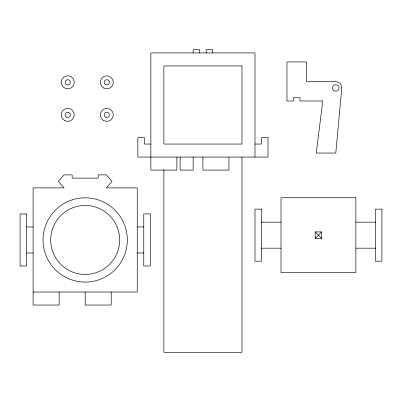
<?xml version="1.0" encoding="UTF-8"?>
<svg xmlns="http://www.w3.org/2000/svg" width="402" height="402" viewBox="0 0 402 402"><rect width="100%" height="100%" fill="white"/><g stroke="black" fill="none" stroke-linecap="round" stroke-linejoin="round"><path stroke-width="0.6" d="M315.188 238.421L321.695 231.914L315.188 231.914L315.188 238.421L321.695 238.421L321.695 231.914M150.856 144.052L144.343 144.052L144.343 137.544L137.836 137.544L137.836 157.066L268.003 157.066L268.003 137.544L261.496 137.544L261.496 144.052L254.989 144.052M261.114 222.15L281.018 222.15M355.865 222.15L375.775 222.15M26.607 226.944L33.115 226.944M137.248 226.944L143.76 226.944M261.114 248.185L281.018 248.185M355.865 248.185L375.775 248.185M26.607 252.974L33.115 252.974M137.248 252.974L143.76 252.974M33.115 292.028L137.248 292.028L137.248 187.89L106.334 187.89L112.032 181.382L106.334 174.875L98.199 174.875L98.199 178.131L72.169 178.131L72.169 174.875L64.034 174.875L58.335 181.382L64.034 187.89L33.115 187.89L33.115 305.043L59.149 305.043L59.149 292.028M315.188 231.914L321.695 238.421M254.989 157.066L254.989 52.933L150.856 52.933L150.856 170.086L176.885 170.086L176.885 157.066M241.969 157.066L241.969 352.318L163.87 352.318L163.87 169.624M228.954 157.066L228.954 170.086L202.92 170.086L202.92 157.066M212.683 52.933L212.683 49.682L206.176 49.682L206.176 52.933M199.668 52.933L199.668 49.682L193.156 49.682L193.156 52.933M193.156 157.066L193.156 170.086L180.141 170.086L180.141 157.066M111.218 292.028L111.218 305.043L85.184 305.043L85.184 292.028M341.79 87.968L335.781 153.046L316.253 153.046L322.766 100.982L299.982 100.982L299.982 97.726L293.475 97.726L293.475 100.982L286.968 100.982L286.968 61.933L306.495 61.933L306.495 81.455L335.781 81.455L340.383 83.365L341.79 87.968M241.969 65.953L163.87 65.953L163.87 144.052L241.969 144.052L241.969 65.953M355.865 197.744L281.018 197.744L281.018 272.591L355.865 272.591L355.865 197.744M261.496 209.135L254.989 209.135L254.989 261.205L261.496 261.205L261.496 209.135M381.9 209.135L375.393 209.135L375.393 261.205L381.9 261.205L381.9 209.135M26.607 213.924L20.1 213.924L20.1 265.993L26.607 265.993L26.607 213.924M150.268 213.924L143.76 213.924L143.76 265.993L150.268 265.993L150.268 213.924M334.152 90.782A3.256 3.256 0 0 0 339.037 87.968A3.256 3.256 0 0 0 334.152 85.149A3.256 3.256 0 0 0 334.152 90.782M64.114 276.455A42.14 42.14 0 0 0 127.323 239.959A42.14 42.14 0 0 0 64.114 203.462A42.14 42.14 0 0 0 64.114 276.455M67.938 269.832A34.497 34.497 0 0 0 119.675 239.959A34.497 34.497 0 0 0 67.938 210.085A34.497 34.497 0 0 0 67.938 269.832M105.49 84.576A2.603 2.603 0 0 0 109.399 82.32A2.603 2.603 0 0 0 105.49 80.063A2.603 2.603 0 0 0 105.49 84.576M103.54 87.958A6.507 6.507 0 0 0 113.304 82.32A6.507 6.507 0 0 0 103.54 76.681A6.507 6.507 0 0 0 103.54 87.958M66.441 84.576A2.603 2.603 0 0 0 70.345 82.32A2.603 2.603 0 0 0 66.441 80.063A2.603 2.603 0 0 0 66.441 84.576M63.144 86.922A6.507 6.507 0 0 0 74.028 84.003A6.507 6.507 0 0 0 66.059 76.033A6.507 6.507 0 0 0 63.144 86.922M66.441 117.113A2.603 2.603 0 0 0 70.345 114.861A2.603 2.603 0 0 0 66.441 112.605A2.603 2.603 0 0 0 66.441 117.113M103.54 120.494A6.507 6.507 0 0 0 113.304 114.861A6.507 6.507 0 0 0 103.54 109.223A6.507 6.507 0 0 0 103.54 120.494M64.491 120.494A6.507 6.507 0 0 0 74.254 114.861A6.507 6.507 0 0 0 64.491 109.223A6.507 6.507 0 0 0 64.491 120.494M105.49 117.113A2.603 2.603 0 0 0 109.399 114.861A2.603 2.603 0 0 0 105.49 112.605A2.603 2.603 0 0 0 105.49 117.113"/></g></svg>
